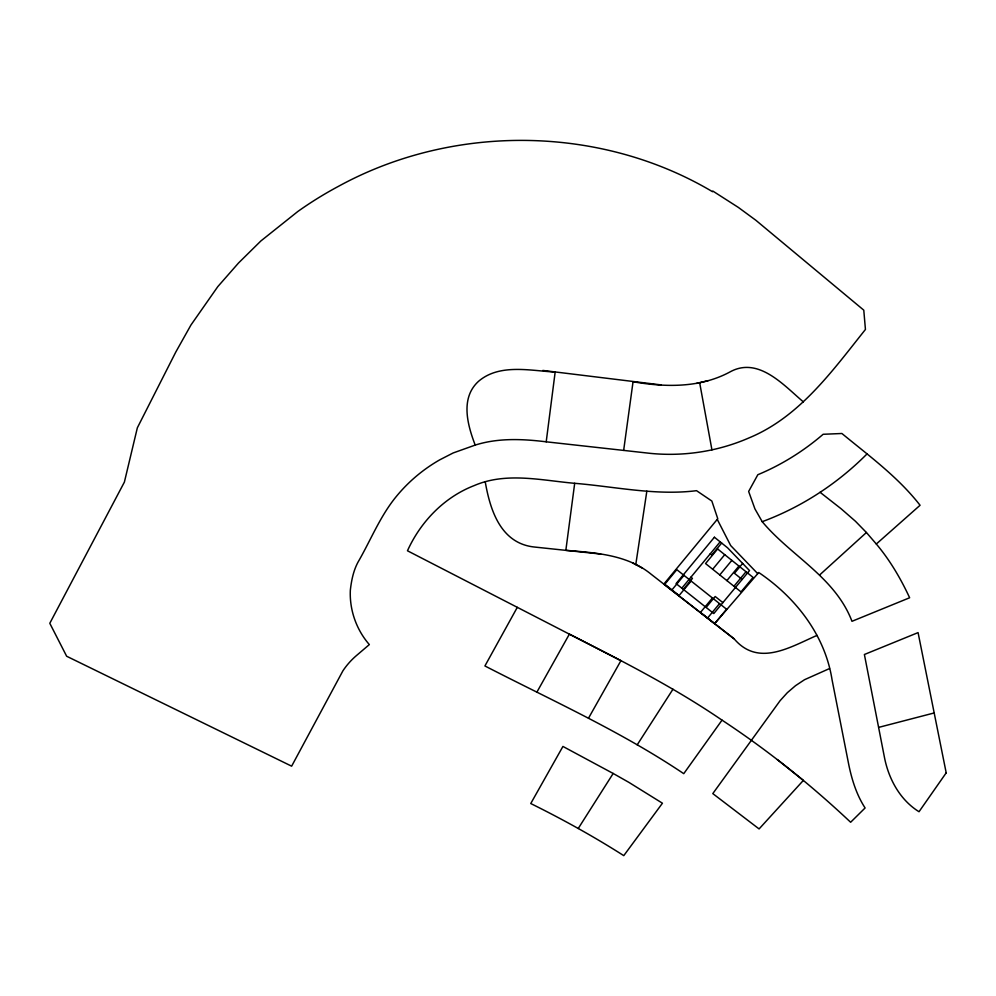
<?xml version="1.0" encoding="UTF-8"?>
<svg xmlns="http://www.w3.org/2000/svg" width="996" height="996" viewBox="0 0 996 996"><rect width="100%" height="100%" fill="white"/><g stroke="black" fill="none" stroke-linecap="round" stroke-linejoin="round"><path stroke-width="1.49" d="M546.206 441.813L555.158 372.081C530.071 370.649 499.382 363.403 478.491 381.356C460.052 398.163 467.522 425.043 475.204 445.088L453.168 452.956L439.672 459.878A153.608 149.412 -22.3 0 0 394.217 499.096C379.215 518.356 370.126 541.289 357.938 562.279C353.343 570.92 351.439 580.519 350.343 590.155C349.384 609.863 356.369 629.733 369.342 644.586L356.257 655.729A74.874 71.973 -9.6 0 0 342.91 670.818L291.641 766.173L66.645 656.24L49.8 623.297L124.388 482.101L137.348 427.807L175.757 352.111L190.958 325.007L217.825 286.599L238.505 263.019L260.877 240.957L297.829 211.488A367.636 360.627 -27 0 1 338.105 186.526C452.694 123.579 599.878 124.799 712.526 191.705L712.862 191.083L738.347 207.417L755.802 220.228L863.781 310.167L865.437 329.464C832.469 370.724 799.701 416.938 749.017 437.904C718.128 451.387 683.966 456.666 650.425 453.379L546.206 441.813C522.614 438.925 498.137 437.804 475.204 445.088M734.177 638.884L663.822 584.117L717.78 518.742L711.841 501.038L696.54 490.679C655.766 495.796 615.192 486.658 574.692 483.309L565.84 550.34C595.222 552.755 627.281 554.61 651.135 574.231L734.177 638.884C758.267 667.083 789.703 647.35 817.019 635.386M623.658 450.404L633.045 381.742C665.515 387.432 700.574 387.992 730.317 371.757C758.691 356.344 784.064 385.614 803.349 401.874M642.183 568.031L635.772 564.608L646.84 491.165M517.298 607.348L484.915 665.963C551.909 700.462 621.043 731.5 683.754 773.668L722.025 720.145C767.804 750.299 810.756 784.674 850.634 822.26L865.101 807.968C856.66 795.032 851.953 780.005 848.829 764.978L832.058 679.795C825.049 635.025 795.63 597.426 758.728 572.501L714.605 623.67L700.437 612.453L712.439 597.986M536.869 692.183L569.376 634.141C621.429 660.622 673.707 687.128 722.025 720.145M588.499 718.203L620.919 660.684L407.464 550.776C420.636 521.717 444.166 497.203 474.171 485.6C506.192 471.743 541.5 480.408 574.692 483.309M578.215 828.523L613.175 773.469L628.887 782.37L662.44 803.212L623.77 855.639C593.765 836.528 562.628 819.297 530.756 803.535L562.927 746.44L613.175 773.469M637.203 744.846L672.972 689.207M671.951 589.893L683.978 575.352M681.837 588.175L720.158 541.836M683.356 589.383L692.444 578.402L690.925 577.182M721.664 543.057L711.717 555.083L710.198 553.876M691.112 581.029L679.098 595.546L664.805 584.229L676.819 569.662L726.594 609.241L714.605 623.67M712.675 569.251L724.739 554.672M719.784 574.929L731.848 560.375M726.881 580.593L738.932 566.064M706.114 607.436L715.19 596.504L722.884 602.617M742.643 563.437L734.45 573.298L742.132 579.448M707.534 618.068L719.523 603.626M733.965 586.246L746.016 571.741M867.03 453.927C837.449 483.658 801.581 507.113 762.226 521.68L754.918 508.869L748.643 491.451L757.832 474.719C781.599 464.846 803.648 451.051 823.144 434.281L841.894 433.497C869.197 455.956 898.18 477.134 920.067 505.271L876.318 544.015C889.951 560.2 900.745 578.601 909.634 597.762L851.978 621.305C835.158 577.12 790.861 556.017 762.226 521.68M819.658 574.953L866.42 532.511L876.318 544.015M829.519 668.565L804.531 679.708L795.518 685.684L787.326 692.706L780.105 700.674L712.8 793.6L759.089 828.933L803.361 780.403L777.316 759.575M878.696 727.379L934.186 712.949M696.553 383.423L708.131 380.646M600.688 554.037L535.151 547.103C501.063 543.978 490.281 510.836 485.239 481.84M661.095 384.904L542.82 370.437M632.535 562.852L635.772 564.608M820.069 492.285L841.035 508.695L855.415 521.232L866.42 532.511M757.732 573.659L730.691 545.571L717.257 519.377M699.653 382.688L711.941 449.906M946.2 772.846L919.022 811.728C899.824 799.813 888.507 778.673 884.361 756.935L864.391 654.497L918.075 632.609L946.2 772.846M714.406 537.23L676.072 583.606L713.808 613.536L749.515 570.571L727.59 547.825L714.406 537.23M717.63 548.97L705.554 563.562L741.024 591.898L753.076 577.406L717.63 548.97"/></g></svg>
